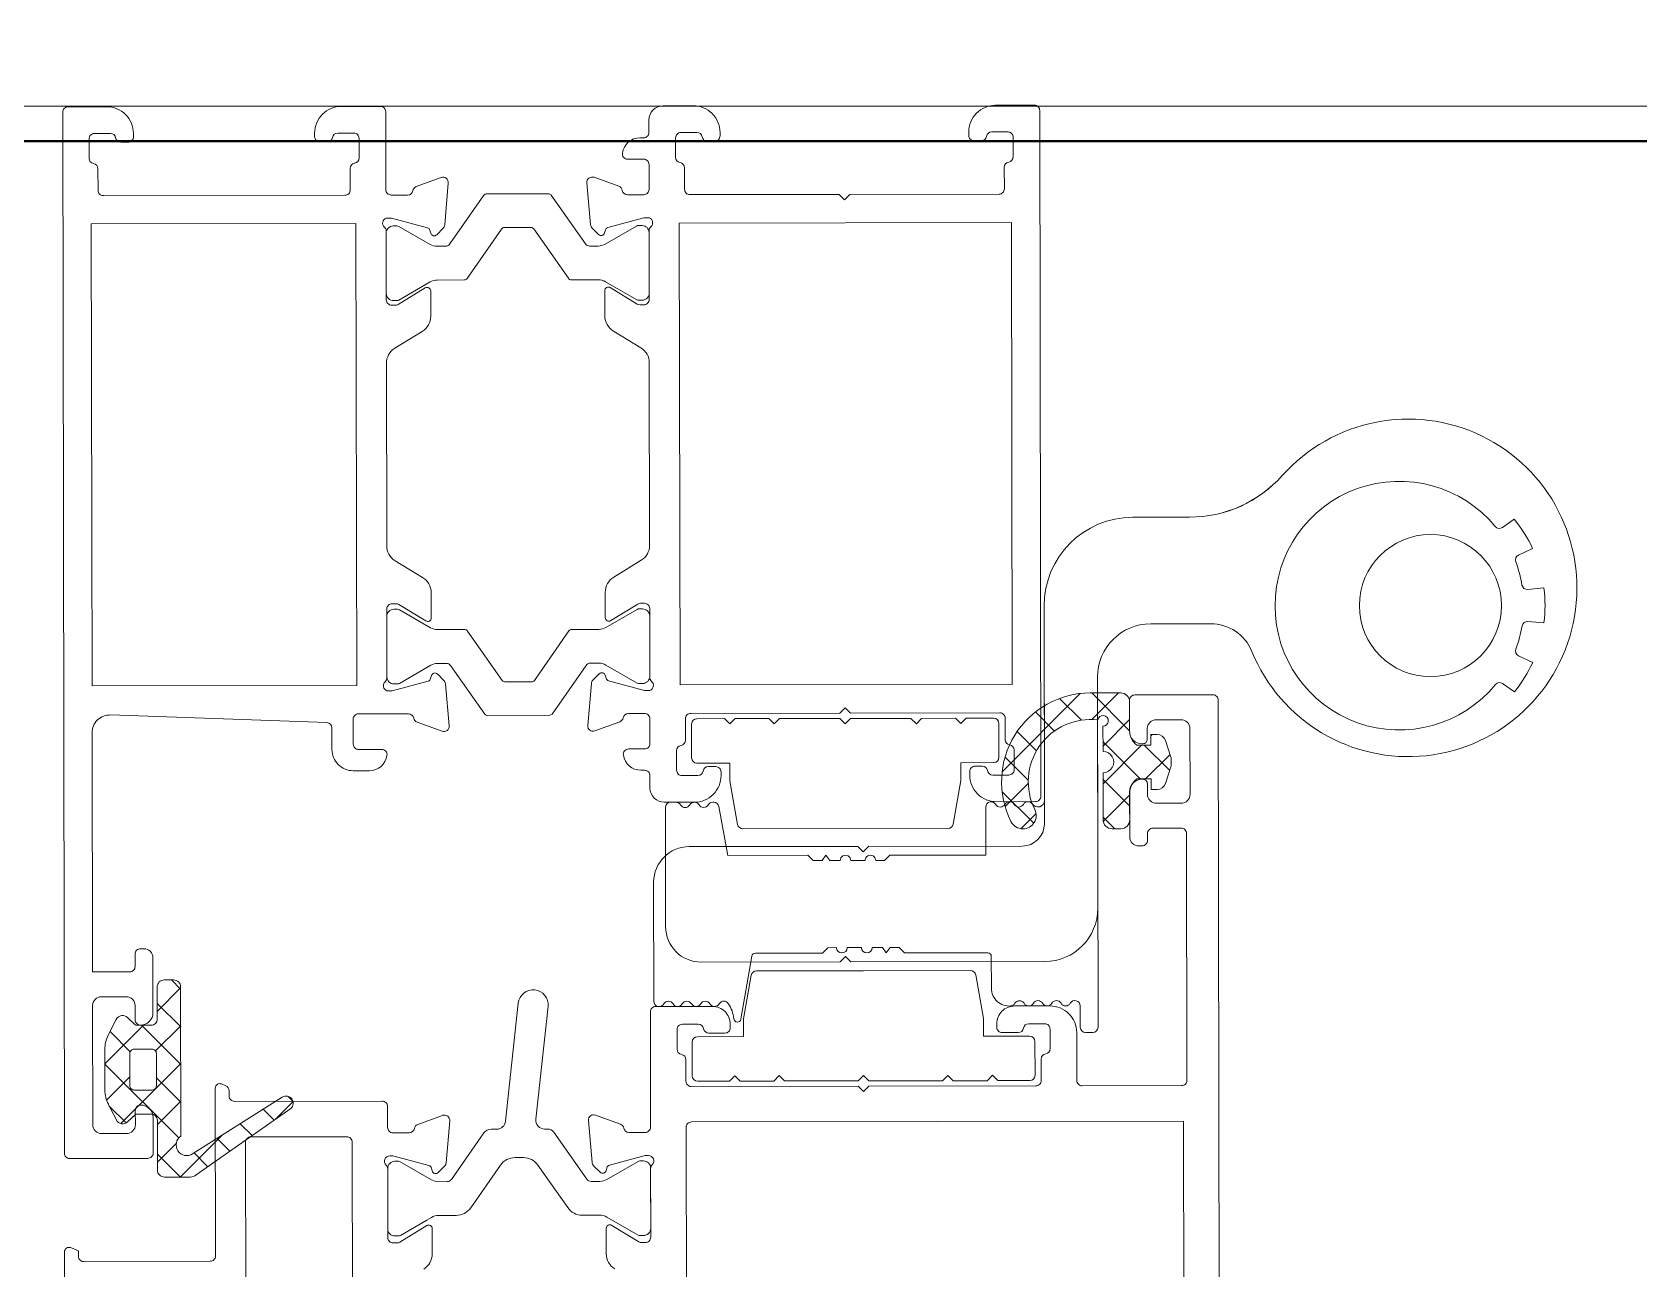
# Model space of a CAD drawing. Header units: centimetres. Extents: x 118932 to 154602, y -32682 to -23521.
# Drawn here: x 129460.48 to 129469.52, y -30922.82 to -30915.86 of the extents above; entities that cross this region are included whole.
import ezdxf

# ---------------------------------------------------------------- set-up
doc = ezdxf.new("R2010")
doc.units = ezdxf.units.CM
doc.header["$LTSCALE"] = 50
doc.header["$MEASUREMENT"] = 0
for name, color, linetype, lineweight, true_color in [('GEN_01_TA_Kolon', 7, 'Continuous', 35, 0xd05d28), ('GEN_02_TF_Pencere', 7, 'Continuous', 9, 0x6093ac), ('GEN_05_ML_Alçıpan_giydirme', 7, 'Continuous', 18, 0x7ebab5), ('GEN_05_ML_Mermer', 7, 'Continuous', 9, 0x9d8692)]:
    doc.layers.add(name, color=color, linetype=linetype, lineweight=lineweight, true_color=true_color)

# ---------------------------------------------------------------- blocks, each defined once
blk = doc.blocks.new('LEVEL -1_B BLOK_KOLON')
at = {"layer": 'GEN_01_TA_Kolon', "elevation": 0, "flags": 128}
for points in [[(55319.406, 6575.0434), (55319.406, 6605.0434), (55339.406, 6605.0434), (55339.406, 6575.0434)], [(55339.406, 6575.0434), (55339.406, 6605.0434), (55319.406, 6605.0434), (55319.406, 6575.0434)]]:
    blk.add_lwpolyline(points, close=True, dxfattribs=at)
blk = doc.blocks.new('PP_Level-1_Bblok_YeniDuvarlar')
at = {"layer": 'GEN_05_ML_Alçıpan_giydirme', "elevation": 0}
blk.add_lwpolyline([(2270.5342, -243.9227), (2277.3593, -243.9227)], dxfattribs=at)
blk = doc.blocks.new('P22_')
at = {"layer": 'GEN_02_TF_Pencere', "ltscale": 0.5, "extrusion": (0, 0, -1)}
for p, q in [((66294.5302, 6586.0234), (66294.3121, 6586.0231)), ((66296.0702, 6586.0258), (66295.8502, 6586.0255)), ((66296.101, 6585.5564), (66296.1003, 6585.9959)), ((66297.8321, 6586.0291), (66297.6621, 6586.0289)), ((66299.7521, 6586.0322), (66299.5321, 6586.0318)), ((66299.7882, 6582.1422), (66299.7822, 6586.0022)), ((66294.2822, 6585.993), (66294.2914, 6580.1335)), ((66294.2822, 6585.993), (66294.2822, 6585.993)), ((66297.5822, 6585.9487), (66297.5824, 6585.8787)), ((66294.4307, 6585.7333), (66294.4305, 6585.8433)), ((66294.4605, 6585.8733), (66294.5505, 6585.8735)), ((66294.6097, 6585.8235), (66294.6505, 6585.8236)), ((66294.6805, 6585.8537), (66294.6805, 6585.8737)), ((66295.7005, 6585.8753), (66295.7005, 6585.8553)), ((66295.7305, 6585.8253), (66295.7714, 6585.8254)), ((66295.8305, 6585.8755), (66295.9205, 6585.8756)), ((66295.9505, 6585.8457), (66295.9507, 6585.7357)), ((66297.5524, 6585.8487), (66297.5317, 6585.8487)), ((66297.7326, 6585.739), (66297.7324, 6585.849)), ((66297.7624, 6585.879), (66297.8524, 6585.8792)), ((66297.9116, 6585.8293), (66297.9524, 6585.8293)), ((66297.9824, 6585.8594), (66297.9824, 6585.8794)), ((66299.3824, 6585.8816), (66299.3824, 6585.8616)), ((66299.4124, 6585.8316), (66299.4533, 6585.8317)), ((66299.5124, 6585.8818), (66299.6024, 6585.8819)), ((66299.6324, 6585.852), (66299.6326, 6585.742)), ((66297.4626, 6585.7286), (66297.5526, 6585.7287)), ((66294.481, 6585.5533), (66294.4808, 6585.6742)), ((66295.9008, 6585.6764), (66295.901, 6585.5556)), ((66297.5826, 6585.6987), (66297.5829, 6585.5587)), ((66297.7829, 6585.5591), (66297.7827, 6585.6799)), ((66299.5827, 6585.6827), (66299.5829, 6585.5619)), ((66296.4125, 6585.6251), (66296.2726, 6585.5739)), ((66296.4324, 6585.3581), (66296.4527, 6585.5943)), ((66297.2329, 6585.5956), (66297.2539, 6585.3594)), ((66297.4131, 6585.5757), (66297.273, 6585.6264)), ((66295.871, 6585.5255), (66294.511, 6585.5234)), ((66296.2239, 6585.5266), (66296.131, 6585.5265)), ((66296.4623, 6585.2511), (66296.6535, 6585.5251)), ((66296.6699, 6585.5337), (66297.0159, 6585.5342)), ((66297.0323, 6585.5257), (66297.2244, 6585.2523)), ((66297.5529, 6585.5287), (66297.4619, 6585.5285)), ((66298.6529, 6585.5304), (66297.8129, 6585.5291)), ((66298.683, 6585.5005), (66298.6529, 6585.5304)), ((66298.7129, 6585.5305), (66298.683, 6585.5005)), ((66299.5529, 6585.5318), (66298.7129, 6585.5305)), ((66294.4432, 6585.3638), (66295.9332, 6585.3661)), ((66294.4473, 6582.7638), (66294.4432, 6585.3638)), ((66295.9332, 6585.3661), (66295.9373, 6582.7661)), ((66296.1031, 6585.3964), (66296.1331, 6585.3965)), ((66296.1331, 6585.3965), (66296.3353, 6585.3426)), ((66297.3511, 6585.3442), (66297.5531, 6585.3987)), ((66297.5531, 6585.3987), (66297.5831, 6585.3987)), ((66297.7532, 6585.369), (66299.6232, 6585.372)), ((66297.7573, 6582.769), (66297.7532, 6585.369)), ((66299.6232, 6585.372), (66299.6273, 6582.772)), ((66299.6232, 6585.372), (66299.6232, 6585.372)), ((66296.1038, 6584.9364), (66296.1032, 6585.3234)), ((66296.1038, 6584.9728), (66296.1032, 6585.3128)), ((66296.1432, 6585.3528), (66296.1638, 6585.3529)), ((66296.1738, 6585.3502), (66296.35, 6585.2489)), ((66296.3495, 6585.3285), (66296.3539, 6585.312)), ((66296.3874, 6585.3031), (66296.4238, 6585.3395)), ((66296.7527, 6585.3353), (66296.5585, 6585.057)), ((66296.9173, 6585.3441), (66296.7691, 6585.3438)), ((66297.1288, 6585.0579), (66296.9337, 6585.3356)), ((66297.2627, 6585.3408), (66297.2991, 6585.3045)), ((66297.3326, 6585.3135), (66297.337, 6585.3301)), ((66297.3367, 6585.2504), (66297.5125, 6585.3523)), ((66297.5225, 6585.355), (66297.5432, 6585.355)), ((66297.5832, 6585.3257), (66297.5838, 6584.9387)), ((66297.5832, 6585.3151), (66297.5838, 6584.9751)), ((66296.39, 6585.2382), (66296.4377, 6585.2383)), ((66296.4623, 6585.2511), (66296.4623, 6585.2511)), ((66297.249, 6585.2396), (66297.2967, 6585.2397)), ((66296.3233, 6585.0042), (66296.1711, 6584.9109)), ((66296.3503, 6585.0374), (66296.1745, 6584.9356)), ((66296.5422, 6585.0485), (66296.3903, 6585.0482)), ((66297.297, 6585.0497), (66297.1452, 6585.0494)), ((66297.5132, 6584.9377), (66297.3371, 6585.039)), ((66297.5167, 6584.913), (66297.3641, 6585.0058)), ((66296.1645, 6584.9329), (66296.1438, 6584.9328)), ((66296.354, 6584.8446), (66296.3538, 6584.9871)), ((66297.3338, 6584.9887), (66297.334, 6584.8461)), ((66297.5438, 6584.935), (66297.5232, 6584.935)), ((66296.1555, 6584.9065), (66296.1339, 6584.9065)), ((66297.5539, 6584.9087), (66297.5323, 6584.9087)), ((66296.1516, 6584.6645), (66296.3062, 6584.7592)), ((66297.382, 6584.7608), (66297.5369, 6584.6666)), ((66296.106, 6583.5535), (66296.1044, 6584.5794)), ((66297.5844, 6584.5817), (66297.586, 6583.5558)), ((66300.6259, 6583.7135), (66300.3057, 6583.713)), ((66300.3057, 6583.713), (66300.6259, 6583.7135)), ((66302.4531, 6583.7024), (66302.3867, 6583.6557)), ((66296.3084, 6583.3743), (66296.1535, 6583.4685)), ((66297.5388, 6583.4707), (66297.3842, 6583.376)), ((66302.4771, 6583.4998), (66302.5563, 6583.5369)), ((66296.3567, 6583.1465), (66296.3564, 6583.289)), ((66297.3364, 6583.2906), (66297.3367, 6583.148)), ((66302.6202, 6583.3148), (66302.5291, 6583.3067)), ((66296.1072, 6582.8094), (66296.1066, 6583.1964)), ((66296.1365, 6583.2265), (66296.1581, 6583.2265)), ((66296.1466, 6583.1951), (66296.1672, 6583.1951)), ((66296.1737, 6583.2221), (66296.3263, 6583.1293)), ((66296.1772, 6583.1925), (66296.3534, 6583.0912)), ((66297.3401, 6583.0927), (66297.5159, 6583.1946)), ((66297.3671, 6583.131), (66297.5193, 6583.2242)), ((66297.5259, 6583.1973), (66297.5466, 6583.1973)), ((66297.535, 6583.2287), (66297.5565, 6583.2287)), ((66297.5866, 6583.1987), (66297.5872, 6582.8117)), ((66299.8065, 6583.2122), (66299.8082, 6582.1187)), ((66299.8065, 6583.2122), (66299.8084, 6581.9872)), ((66296.1072, 6582.815), (66296.1066, 6583.155)), ((66297.5866, 6583.1574), (66297.5872, 6582.8174)), ((66300.4067, 6583.1132), (66300.7442, 6583.1137)), ((66300.4067, 6583.1132), (66300.7442, 6583.1137)), ((66302.5294, 6583.1264), (66302.6205, 6583.1186)), ((66296.3934, 6583.0805), (66296.5453, 6583.0807)), ((66296.5617, 6583.0722), (66296.7567, 6582.7946)), ((66296.9377, 6582.7949), (66297.1319, 6583.0731)), ((66297.1483, 6583.0817), (66297.3001, 6583.0819)), ((66302.5573, 6582.8963), (66302.4779, 6582.9331)), ((66296.3537, 6582.8797), (66296.1779, 6582.7778)), ((66296.4278, 6582.7943), (66296.3913, 6582.8307)), ((66296.4414, 6582.8906), (66296.3937, 6582.8905)), ((66296.6581, 6582.6044), (66296.466, 6582.8778)), ((66297.2281, 6582.879), (66297.0369, 6582.605)), ((66297.3004, 6582.8919), (66297.2527, 6582.8918)), ((66297.303, 6582.8321), (66297.2667, 6582.7956)), ((66297.5166, 6582.7799), (66297.3405, 6582.8813)), ((66295.9373, 6582.7661), (66294.4473, 6582.7638)), ((66294.4473, 6582.7638), (66294.4473, 6582.7638)), ((66296.3393, 6582.7909), (66296.1373, 6582.7365)), ((66296.1679, 6582.7751), (66296.1472, 6582.7751)), ((66296.3578, 6582.8216), (66296.3534, 6582.8051)), ((66296.4575, 6582.5396), (66296.4365, 6582.7757)), ((66296.7731, 6582.7861), (66296.9213, 6582.7863)), ((66297.258, 6582.777), (66297.2377, 6582.5408)), ((66297.3409, 6582.8067), (66297.3365, 6582.8232)), ((66297.5573, 6582.7387), (66297.3551, 6582.7925)), ((66297.5472, 6582.7773), (66297.5266, 6582.7773)), ((66297.5873, 6582.7387), (66297.5573, 6582.7387)), ((66299.6273, 6582.772), (66297.7573, 6582.769)), ((66300.1092, 6581.5126), (66300.1071, 6582.8127)), ((66300.1071, 6582.8127), (66300.1102, 6580.8426)), ((66302.3881, 6582.7769), (66302.4546, 6582.7305)), ((66296.1373, 6582.7365), (66296.1073, 6582.7364)), ((66300.2874, 6582.683), (66300.2877, 6582.508)), ((66300.7573, 6582.7137), (66300.3173, 6582.713)), ((66300.8004, 6574.4138), (66300.7874, 6582.6838)), ((66294.5513, 6582.6), (66295.7687, 6582.557)), ((66295.9178, 6582.4361), (66295.9176, 6582.5761)), ((66295.9475, 6582.6062), (66296.2285, 6582.6066)), ((66296.2773, 6582.5594), (66296.4174, 6582.5087)), ((66297.0206, 6582.5965), (66296.6745, 6582.5959)), ((66297.0369, 6582.605), (66297.0206, 6582.5965)), ((66297.0206, 6582.5965), (66297.0206, 6582.5965)), ((66297.2779, 6582.5101), (66297.4178, 6582.5612)), ((66297.4665, 6582.6086), (66297.5575, 6582.6087)), ((66297.5876, 6582.5787), (66297.5878, 6582.4387)), ((66297.7877, 6582.4582), (66297.7876, 6582.5791)), ((66297.8175, 6582.6091), (66298.6575, 6582.6104)), ((66297.8524, 6582.5791), (66298.0074, 6582.5794)), ((66298.0074, 6582.5794), (66298.0374, 6582.5494)), ((66298.0374, 6582.5494), (66298.0674, 6582.5795)), ((66298.0674, 6582.5795), (66298.2574, 6582.5798)), ((66298.2574, 6582.5798), (66298.2874, 6582.5498)), ((66298.2874, 6582.5498), (66298.3174, 6582.5799)), ((66298.3174, 6582.5799), (66298.6574, 6582.5804)), ((66298.6574, 6582.5804), (66298.6875, 6582.5504)), ((66298.6575, 6582.6104), (66298.6875, 6582.6405)), ((66298.6875, 6582.6405), (66298.7175, 6582.6105)), ((66298.6875, 6582.5504), (66298.7174, 6582.5805)), ((66298.7174, 6582.5805), (66299.0574, 6582.581)), ((66298.7175, 6582.6105), (66299.5575, 6582.6118)), ((66299.0574, 6582.581), (66299.0875, 6582.5511)), ((66299.0875, 6582.5511), (66299.1174, 6582.5811)), ((66299.1174, 6582.5811), (66299.3074, 6582.5814)), ((66299.3074, 6582.5814), (66299.3375, 6582.5515)), ((66299.3375, 6582.5515), (66299.3674, 6582.5815)), ((66299.3674, 6582.5815), (66299.5225, 6582.5818)), ((66299.5875, 6582.5819), (66299.5877, 6582.4611)), ((66300.4376, 6582.5732), (66300.5776, 6582.5735)), ((66294.4498, 6581.1538), (66294.4477, 6582.4999)), ((66295.7976, 6582.527), (66295.7978, 6582.4059)), ((66297.8227, 6582.3591), (66297.8224, 6582.5491)), ((66299.5525, 6582.5518), (66299.5528, 6582.3618)), ((66300.3877, 6582.4632), (66300.3876, 6582.5232)), ((66300.6276, 6582.5235), (66300.6282, 6582.1535)), ((66296.0778, 6582.4064), (66295.9478, 6582.4062)), ((66297.5578, 6582.4087), (66297.4678, 6582.4086)), ((66297.738, 6582.289), (66297.7378, 6582.399)), ((66299.6378, 6582.402), (66299.638, 6582.292)), ((66300.3578, 6582.4381), (66300.3628, 6582.4381)), ((66295.918, 6582.2861), (66296.0087, 6582.2863)), ((66297.5373, 6582.2887), (66297.558, 6582.2887)), ((66298.0378, 6582.3294), (66297.8528, 6582.3291)), ((66297.958, 6582.3093), (66297.9171, 6582.3093)), ((66298.0379, 6582.2294), (66298.0378, 6582.3294)), ((66299.5228, 6582.3318), (66299.3378, 6582.3315)), ((66299.3378, 6582.3315), (66299.338, 6582.2315)), ((66299.4588, 6582.3117), (66299.418, 6582.3116)), ((66297.5881, 6582.2587), (66297.5882, 6582.1887)), ((66297.8581, 6582.2592), (66297.7681, 6582.259)), ((66297.9881, 6582.2594), (66297.988, 6582.2794)), ((66298.0816, 6581.9843), (66298.0379, 6582.2294)), ((66299.338, 6582.2315), (66299.2951, 6581.9862)), ((66299.388, 6582.2816), (66299.3881, 6582.2616)), ((66299.6081, 6582.2619), (66299.5181, 6582.2618)), ((66300.3631, 6582.2381), (66300.3581, 6582.2381)), ((66300.3882, 6582.1532), (66300.3881, 6582.2132)), ((66297.6683, 6582.1089), (66297.8383, 6582.1091)), ((66297.7342, 6582.1089), (66297.705, 6582.1089)), ((66297.9469, 6582.1093), (66297.9421, 6582.1093)), ((66299.5383, 6582.1118), (66299.7583, 6582.1122)), ((66299.7882, 6582.1422), (66299.7882, 6582.1422)), ((66300.2882, 6582.168), (66300.2886, 6581.913)), ((66297.675, 6582.0788), (66297.6761, 6581.4088)), ((66298.0255, 6581.8094), (66297.9765, 6582.0845)), ((66299.4782, 6582.0817), (66299.4787, 6581.8117)), ((66300.5783, 6582.1035), (66300.4383, 6582.1032)), ((66299.2656, 6581.9613), (66298.1112, 6581.9595)), ((66300.3886, 6581.8932), (66300.3886, 6581.9332)), ((66300.4185, 6581.9632), (66300.5785, 6581.9635)), ((66300.6086, 6581.9335), (66300.6108, 6580.5435)), ((66298.7586, 6581.8605), (66297.8085, 6581.859)), ((66298.7886, 6581.8306), (66298.7586, 6581.8605)), ((66298.8186, 6581.8606), (66298.7886, 6581.8306)), ((66299.6836, 6581.862), (66298.8186, 6581.8606)), ((66300.3387, 6581.8631), (66300.3587, 6581.8631)), ((66298.4767, 6581.8101), (66298.0255, 6581.8094)), ((66298.5067, 6581.7801), (66298.4767, 6581.8101)), ((66298.5567, 6581.7802), (66298.5067, 6581.7801)), ((66298.5786, 6581.8102), (66298.5567, 6581.7802)), ((66298.6006, 6581.7803), (66298.5786, 6581.8102)), ((66298.6587, 6581.7804), (66298.6006, 6581.7803)), ((66298.7987, 6581.7806), (66298.7187, 6581.7805)), ((66298.9087, 6581.7808), (66298.8587, 6581.7807)), ((66298.9386, 6581.8108), (66298.9087, 6581.7808)), ((66299.4787, 6581.8117), (66298.9386, 6581.8108)), ((66297.6088, 6581.6587), (66297.6099, 6580.9887)), ((66294.6896, 6581.2542), (66294.6897, 6581.1842)), ((66294.7396, 6581.2843), (66294.7196, 6581.2842)), ((66294.7902, 6580.9243), (66294.7897, 6581.2343)), ((66297.8764, 6581.2091), (66298.6596, 6581.2103)), ((66298.0998, 6580.8877), (66298.1618, 6581.243)), ((66298.1815, 6581.2596), (66298.5585, 6581.2602)), ((66298.5585, 6581.2602), (66298.5885, 6581.2902)), ((66298.5885, 6581.2902), (66298.6385, 6581.2903)), ((66298.6596, 6581.2103), (66298.6895, 6581.2404)), ((66298.6895, 6581.2404), (66298.7196, 6581.2104)), ((66298.6985, 6581.2904), (66298.7785, 6581.2905)), ((66298.7196, 6581.2104), (66299.8096, 6581.2122)), ((66298.8385, 6581.2906), (66298.8965, 6581.2907)), ((66298.8965, 6581.2907), (66298.9185, 6581.2608)), ((66298.9185, 6581.2608), (66298.9404, 6581.2908)), ((66298.9404, 6581.2908), (66298.9904, 6581.2909)), ((66298.9904, 6581.2909), (66299.0205, 6581.2609)), ((66299.0205, 6581.2609), (66299.4895, 6581.2617)), ((66299.5096, 6581.2417), (66299.5098, 6581.0617)), ((66294.6598, 6581.1541), (66294.4498, 6581.1538)), ((66298.1151, 6580.8895), (66298.1579, 6581.1348)), ((66298.1874, 6581.1596), (66298.7897, 6581.1605)), ((66298.7897, 6581.1605), (66299.3919, 6581.1615)), ((66299.4215, 6581.1367), (66299.4651, 6580.8916)), ((66294.8141, 6580.8889), (66294.8139, 6581.0689)), ((66294.946, 6581.0633), (66294.8141, 6580.931)), ((66294.8538, 6581.109), (66294.9059, 6581.109)), ((66294.8937, 6581.109), (66294.946, 6581.0569)), ((66294.946, 6581.0691), (66294.9473, 6580.2298)), ((66294.946, 6581.0691), (66294.946, 6581.0691)), ((66294.4511, 6580.2938), (66294.4501, 6580.9638)), ((66294.5, 6581.0139), (66294.64, 6581.0141)), ((66294.6901, 6580.9642), (66294.6902, 6580.8842)), ((66294.814, 6580.9767), (66294.9463, 6580.8448)), ((66296.7749, 6580.3133), (66296.847, 6580.9784)), ((66297.0144, 6580.9602), (66296.9454, 6580.3245)), ((66297.9401, 6580.9593), (66297.6201, 6580.9588)), ((66299.8401, 6580.9623), (66299.6401, 6580.962)), ((66300.01, 6580.9625), (66300.0102, 6580.8425)), ((66294.7371, 6580.8538), (66294.5195, 6580.6355)), ((66294.5384, 6580.798), (66294.5835, 6580.8867)), ((66294.6467, 6580.8976), (66294.6891, 6580.8576)), ((66294.6992, 6580.8537), (66294.7792, 6580.8538)), ((66294.7249, 6580.8538), (66294.934, 6580.6452)), ((66294.9463, 6580.8512), (66294.8045, 6580.7088)), ((66297.5902, 6580.9287), (66297.5912, 6580.2802)), ((66297.7703, 6580.859), (66297.8603, 6580.8592)), ((66298.0403, 6580.8395), (66298.0403, 6580.8595)), ((66298.1152, 6580.7895), (66298.1151, 6580.8895)), ((66299.4651, 6580.8916), (66299.4653, 6580.7916)), ((66299.5403, 6580.8618), (66299.5403, 6580.8418)), ((66299.7203, 6580.8621), (66299.8103, 6580.8622)), ((66294.5485, 6580.8178), (66294.662, 6580.7046)), ((66297.7405, 6580.719), (66297.7403, 6580.829)), ((66297.8255, 6580.569), (66297.8253, 6580.759)), ((66297.8552, 6580.7891), (66298.1152, 6580.7895)), ((66297.9195, 6580.8093), (66298.0103, 6580.8094)), ((66299.4653, 6580.7916), (66299.7253, 6580.792)), ((66299.5703, 6580.8119), (66299.6612, 6580.812)), ((66299.7553, 6580.762), (66299.7556, 6580.572)), ((66299.8403, 6580.8323), (66299.8405, 6580.7223)), ((66299.9908, 6580.5425), (66299.9903, 6580.8125)), ((66300.0403, 6580.8125), (66300.0803, 6580.8126)), ((66294.5198, 6580.4884), (66294.5194, 6580.7184)), ((66294.6594, 6580.6937), (66294.6597, 6580.5137)), ((66294.7844, 6580.7188), (66294.6844, 6580.7187)), ((66294.8097, 6580.5139), (66294.8094, 6580.6939)), ((66297.7908, 6580.5391), (66297.7906, 6580.6599)), ((66299.7906, 6580.6631), (66299.7908, 6580.5422)), ((66294.5195, 6580.6348), (66294.9359, 6580.2198)), ((66294.9467, 6580.639), (66294.6089, 6580.3002)), ((66294.934, 6580.6452), (66294.9467, 6580.6326)), ((66298.0656, 6580.5694), (66298.0356, 6580.5393)), ((66298.0956, 6580.5394), (66298.0656, 6580.5694)), ((66298.3156, 6580.5698), (66298.2856, 6580.5397)), ((66298.3456, 6580.5398), (66298.3156, 6580.5698)), ((66298.7906, 6580.5705), (66298.7606, 6580.5405)), ((66298.8206, 6580.5406), (66298.7906, 6580.5705)), ((66299.2656, 6580.5713), (66299.2357, 6580.5412)), ((66299.2957, 6580.5413), (66299.2656, 6580.5713)), ((66299.5156, 6580.5717), (66299.4857, 6580.5416)), ((66299.5457, 6580.5417), (66299.5156, 6580.5717)), ((66294.6596, 6580.5636), (66294.529, 6580.4325)), ((66294.6848, 6580.4887), (66294.7848, 6580.4888)), ((66294.8097, 6580.5574), (66294.947, 6580.4205)), ((66294.8097, 6580.5139), (66294.8097, 6580.5139)), ((66295.1408, 6580.4999), (66295.1423, 6579.5549)), ((66295.2003, 6580.5127), (66295.1754, 6580.523)), ((66295.2189, 6580.455), (66295.2188, 6580.485)), ((66298.7608, 6580.5106), (66297.8208, 6580.5091)), ((66298.0356, 6580.5393), (66297.8556, 6580.539)), ((66298.2856, 6580.5397), (66298.0956, 6580.5394)), ((66298.7606, 6580.5405), (66298.3456, 6580.5398)), ((66298.7909, 6580.4806), (66298.7608, 6580.5106)), ((66298.8208, 6580.5107), (66298.7909, 6580.4806)), ((66299.2357, 6580.5412), (66298.8206, 6580.5406)), ((66299.7608, 6580.5122), (66298.8208, 6580.5107)), ((66299.4857, 6580.5416), (66299.2957, 6580.5413)), ((66299.7257, 6580.542), (66299.5457, 6580.5417)), ((66300.5808, 6580.5135), (66300.0208, 6580.5126)), ((66294.5844, 6580.3203), (66294.539, 6580.4089)), ((66294.5446, 6580.3981), (66294.6394, 6580.3036)), ((66294.947, 6580.4269), (66294.8151, 6580.2946)), ((66295.0136, 6580.1297), (66295.518, 6580.4485)), ((66296.0809, 6580.4264), (66295.2489, 6580.4251)), ((66295.579, 6580.4235), (66295.4808, 6580.325)), ((66295.5515, 6580.4533), (66295.5781, 6580.4268)), ((66296.1112, 6580.2779), (66296.111, 6580.3964)), ((66294.6899, 6580.3498), (66294.6476, 6580.3097)), ((66294.691, 6580.3742), (66294.6911, 6580.2942)), ((66294.78, 6580.3538), (66294.7, 6580.3537)), ((66294.7914, 6580.1343), (66294.7911, 6580.3343)), ((66294.8155, 6580.0389), (66294.815, 6580.3189)), ((66295.5657, 6580.3845), (66295.0327, 6580.011)), ((66295.2814, 6580.299), (66295.3484, 6580.2322)), ((66295.4114, 6580.3812), (66295.4731, 6580.3196)), ((66296.4208, 6580.3465), (66296.2809, 6580.2954)), ((66296.4407, 6580.0796), (66296.461, 6580.3158)), ((66297.2412, 6580.317), (66297.2623, 6580.0809)), ((66297.4214, 6580.2972), (66297.2813, 6580.3479)), ((66297.8211, 6580.3091), (66300.5911, 6580.3135)), ((66300.5911, 6580.3135), (66300.6005, 6574.3635)), ((66300.5911, 6580.3135), (66300.5911, 6580.3135)), ((66294.6412, 6580.2441), (66294.5012, 6580.2439)), ((66295.1779, 6580.2336), (66294.9441, 6579.9991)), ((66295.1513, 6580.2168), (66295.2236, 6580.1448)), ((66295.3413, 6580.2252), (66295.8813, 6580.2261)), ((66296.2322, 6580.248), (66296.1412, 6580.2479)), ((66296.4706, 6579.986), (66296.6529, 6580.2472)), ((66296.6938, 6580.2686), (66296.7253, 6580.2686)), ((66296.9952, 6580.2691), (66297.0134, 6580.2691)), ((66297.0462, 6580.2521), (66297.2322, 6579.9872)), ((66297.5612, 6580.2501), (66297.4702, 6580.25)), ((66297.8004, 6574.4391), (66297.7912, 6580.2791)), ((66294.8153, 6580.1282), (66294.9448, 6579.9991)), ((66294.9215, 6580.1888), (66294.8154, 6580.0824)), ((66295.0213, 6580.1346), (66295.0989, 6580.0573)), ((66295.3126, 6579.3552), (66295.3113, 6580.1952)), ((66295.9113, 6580.1961), (66295.9201, 6574.6361)), ((66296.1233, 6580.1179), (66296.1414, 6580.1179)), ((66296.1414, 6580.1179), (66296.3436, 6580.0641)), ((66297.3594, 6580.0657), (66297.5614, 6580.1201)), ((66297.5614, 6580.1201), (66297.5796, 6580.1202)), ((66294.3214, 6580.1036), (66294.7614, 6580.1043)), ((66296.1121, 6579.7077), (66296.1115, 6580.0477)), ((66296.1122, 6579.6579), (66296.1115, 6580.0449)), ((66296.1515, 6580.0877), (66296.1721, 6580.0878)), ((66296.1821, 6580.0851), (66296.3583, 6579.9838)), ((66296.3578, 6580.05), (66296.3622, 6580.0334)), ((66296.3957, 6580.0245), (66296.4321, 6580.061)), ((66296.7464, 6580.066), (66296.5789, 6579.8261)), ((66296.8747, 6580.1089), (66296.8282, 6580.1088)), ((66297.1249, 6579.8269), (66296.9567, 6580.0664)), ((66296.9567, 6580.0664), (66296.9567, 6580.0664)), ((66297.271, 6580.0623), (66297.3074, 6580.0259)), ((66297.3409, 6580.035), (66297.3453, 6580.0515)), ((66297.345, 6579.9853), (66297.5208, 6580.0872)), ((66297.5308, 6580.0899), (66297.5515, 6580.0899)), ((66297.5915, 6580.05), (66297.5921, 6579.71)), ((66297.5915, 6580.0472), (66297.5921, 6579.6602)), ((66295.0005, 6579.9992), (66294.8555, 6579.999)), ((66296.3983, 6579.9731), (66296.446, 6579.9732)), ((66297.2568, 6579.9745), (66297.305, 6579.9746)), ((66296.3326, 6579.7573), (66296.1828, 6579.6705)), ((66296.3586, 6579.7723), (66296.3326, 6579.7573)), ((66296.497, 6579.7833), (66296.3986, 6579.7831)), ((66297.3053, 6579.7846), (66297.2069, 6579.7844)), ((66297.5215, 6579.6726), (66297.3453, 6579.7739)), ((66296.1728, 6579.6678), (66296.1521, 6579.6677)), ((66296.3316, 6579.7256), (66296.1794, 6579.6324)), ((66296.3623, 6579.566), (66296.3621, 6579.7086)), ((66297.3421, 6579.7101), (66297.3423, 6579.5676)), ((66297.525, 6579.6345), (66297.3725, 6579.7273)), ((66297.5521, 6579.6699), (66297.5315, 6579.6699)), ((66294.2923, 6579.5785), (66294.3046, 6571.7336)), ((66294.2923, 6579.5785), (66294.2923, 6579.5785)), ((66294.3703, 6579.5837), (66294.3269, 6579.6017)), ((66294.3703, 6579.5537), (66294.3703, 6579.5837)), ((66296.1638, 6579.6279), (66296.1422, 6579.6279)), ((66297.5622, 6579.6301), (66297.5406, 6579.6301)), ((66295.1124, 6579.5248), (66294.4004, 6579.5237))]:
    blk.add_line(p, q, dxfattribs=at)
at = {"layer": 'GEN_02_TF_Pencere', "ltscale": 0.5}
for p, q in [((66300.0105, 6582.721), (66299.5705, 6582.2796)), ((66299.8937, 6582.6931), (66300.0166, 6582.5705)), ((66300.2379, 6582.7245), (66300.0666, 6582.7243)), ((66300.0666, 6582.7243), (66300.0666, 6582.7243)), ((66300.0748, 6582.7243), (66300.2882, 6582.5116)), ((66300.2258, 6582.7245), (66300.0759, 6582.5742)), ((66300.2882, 6582.51), (66300.2879, 6582.6746)), ((66299.7577, 6582.6168), (66299.865, 6582.5098)), ((66300.2881, 6582.5746), (66300.1383, 6582.4244)), ((66299.6552, 6582.5072), (66299.764, 6582.3987)), ((66300.1382, 6582.537), (66300.1384, 6582.3948)), ((66300.4421, 6582.4903), (66300.4082, 6582.4902)), ((66300.4082, 6582.4902), (66300.4083, 6582.4302)), ((66300.4158, 6582.4902), (66300.4083, 6582.4826)), ((66300.1383, 6582.4492), (66300.348, 6582.2401)), ((66300.3559, 6582.4301), (66300.1387, 6582.2122)), ((66300.4083, 6582.4302), (66300.3283, 6582.4301)), ((66300.3699, 6582.4302), (66300.5137, 6582.2868)), ((66300.5156, 6582.3779), (66300.3783, 6582.2402)), ((66300.5206, 6582.3629), (66300.4896, 6582.456)), ((66299.5871, 6582.3633), (66299.7175, 6582.2333)), ((66300.49, 6582.2147), (66300.5207, 6582.3079)), ((66300.5225, 6582.3154), (66300.5224, 6582.3554)), ((66299.7175, 6582.2147), (66299.5874, 6582.0842)), ((66300.1386, 6582.2748), (66300.139, 6582.0098)), ((66300.1386, 6582.2371), (66300.2889, 6582.0873)), ((66300.3286, 6582.2401), (66300.4086, 6582.2402)), ((66300.4086, 6582.2402), (66300.4087, 6582.1802)), ((66299.5706, 6582.1679), (66299.7485, 6581.9906)), ((66300.2888, 6582.1503), (66300.1398, 6582.0009)), ((66300.289, 6582.01), (66300.2888, 6582.16)), ((66300.4087, 6582.1802), (66300.4426, 6582.1803)), ((66299.7614, 6582.0462), (66299.6755, 6581.96)), ((66300.139, 6582.0249), (66300.2042, 6581.9599)), ((66300.1891, 6581.9599), (66300.2391, 6581.96))]:
    blk.add_line(p, q, dxfattribs=at)
at = {"layer": 'GEN_02_TF_Pencere', "ltscale": 0.5, "extrusion": (0, 0, -1)}
blk.add_circle((-66301.9816, 6583.2157), 0.4, dxfattribs=at)
for centre, radius, start, end in [((-66294.3122, 6585.9931), 0.03, 359.9097, 89.90978), ((-66294.5305, 6585.8734), 0.15, 89.9097, 179.90978), ((-66295.8505, 6585.8755), 0.15, 359.9097, 89.90978), ((-66296.0703, 6585.9958), 0.03, 89.9097, 179.90978), ((-66297.6622, 6585.9489), 0.08, 359.90806, 89.90971), ((-66297.8324, 6585.8791), 0.15, 89.9097, 179.90978), ((-66299.5324, 6585.8818), 0.15, 359.9097, 89.90978), ((-66299.7522, 6586.0022), 0.03, 89.9097, 179.90978), ((-66294.4605, 6585.8433), 0.03, 359.9097, 89.90978), ((-66294.5517, 6585.8449), 0.0286, 87.43925, 172.78769), ((-66294.6096, 6585.8535), 0.03, 269.90978, 350.31563), ((-66294.6505, 6585.8536), 0.03, 179.9097, 269.90978), ((-66295.7305, 6585.8553), 0.03, 269.9097, 359.90978), ((-66295.7713, 6585.8554), 0.03, 189.50385, 269.9097), ((-66295.83, 6585.8461), 0.0294, 8.50404, 90.92708), ((-66295.9205, 6585.8456), 0.03, 89.9097, 179.90978), ((-66297.5318, 6585.7487), 0.1, 8.12291, 89.90976), ((-66297.5524, 6585.8787), 0.03, 179.9097, 269.90978), ((-66297.7624, 6585.849), 0.03, 359.9097, 89.90978), ((-66297.8524, 6585.8492), 0.03, 89.90978, 170.31563), ((-66297.9115, 6585.8593), 0.03, 269.89829, 350.31566), ((-66297.9524, 6585.8593), 0.03, 179.9097, 269.90978), ((-66299.4124, 6585.8616), 0.03, 269.9097, 359.90978), ((-66299.4532, 6585.8617), 0.03, 189.50382, 269.92119), ((-66299.5124, 6585.8518), 0.03, 9.50385, 89.9097), ((-66299.6024, 6585.8519), 0.03, 89.9097, 179.90978), ((-66294.4601, 6585.7328), 0.0295, 278.59663, 0.81539), ((-66295.9211, 6585.7352), 0.0296, 179.16986, 261.0573), ((-66297.4625, 6585.7586), 0.03, 269.90975, 8.12292), ((-66297.5526, 6585.6987), 0.03, 89.9097, 179.90978), ((-66297.7626, 6585.739), 0.03, 279.50385, 359.9097), ((-66299.6026, 6585.7419), 0.03, 179.90978, 260.31563), ((-66294.4508, 6585.6741), 0.03, 99.50385, 179.9097), ((-66295.9308, 6585.6765), 0.03, 359.90967, 80.31552), ((-66297.7527, 6585.6798), 0.03, 99.50385, 179.9097), ((-66299.6127, 6585.6828), 0.03, 359.90978, 80.31563), ((-66294.511, 6585.5534), 0.03, 269.9097, 359.90978), ((-66295.871, 6585.5555), 0.03, 179.9097, 269.90978), ((-66296.131, 6585.5565), 0.03, 269.9097, 359.90978), ((-66296.2239, 6585.5566), 0.03, 190.43082, 269.90983), ((-66296.2829, 6585.5457), 0.03, 10.43083, 69.9098), ((-66296.4228, 6585.5969), 0.03, 69.9098, 184.90984), ((-66297.2628, 6585.5982), 0.03, 354.90965, 109.90968), ((-66297.4029, 6585.5475), 0.03, 109.90969, 169.38865), ((-66297.4618, 6585.5585), 0.03, 269.90965, 349.38867), ((-66297.5529, 6585.5587), 0.03, 179.9097, 269.90978), ((-66297.8129, 6585.5591), 0.03, 269.9097, 359.90978), ((-66299.5529, 6585.5618), 0.03, 179.9097, 269.90978), ((-66296.6699, 6585.5137), 0.02, 34.90965, 89.90956), ((-66297.016, 6585.5142), 0.02, 89.90993, 144.90983), ((-66296.1132, 6585.3681), 0.03, 311.72, 70.43855), ((-66297.5732, 6585.3704), 0.03, 109.38093, 228.09948), ((-66296.0732, 6585.3234), 0.03, 131.71995, 179.90969), ((-66296.1432, 6585.3128), 0.04, 359.9097, 89.90978), ((-66296.1639, 6585.3329), 0.02, 89.90984, 119.90973), ((-66296.3302, 6585.3233), 0.02, 104.90996, 164.90992), ((-66296.3732, 6585.3172), 0.02, 224.9097, 344.90965), ((-66296.4025, 6585.3607), 0.03, 184.90993, 224.90994), ((-66296.7691, 6585.3238), 0.02, 34.90965, 89.90956), ((-66296.9173, 6585.3241), 0.02, 89.90993, 144.90983), ((-66297.2838, 6585.3621), 0.03, 314.90954, 354.90955), ((-66297.3132, 6585.3187), 0.02, 194.90983, 314.90978), ((-66297.3563, 6585.3249), 0.02, 14.90956, 74.90952), ((-66297.5226, 6585.335), 0.02, 59.90975, 89.90964), ((-66297.5432, 6585.315), 0.04, 89.9097, 179.90978), ((-66297.6132, 6585.3258), 0.03, 359.90979, 48.09953), ((-66296.3899, 6585.3182), 0.08, 269.90971, 299.90959), ((-66296.4377, 6585.2683), 0.03, 214.90984, 269.90974), ((-66297.2489, 6585.2696), 0.03, 269.90974, 324.90964), ((-66297.2966, 6585.3197), 0.08, 239.90989, 269.90978), ((-66296.3338, 6584.9871), 0.02, 58.50972, 179.90971), ((-66296.3904, 6584.9682), 0.08, 59.90975, 89.90964), ((-66296.5421, 6585.0685), 0.02, 214.90993, 269.90983), ((-66297.1451, 6585.0694), 0.02, 269.90965, 324.90956), ((-66297.2972, 6584.9697), 0.08, 89.90984, 119.90973), ((-66297.3538, 6584.9887), 0.02, 359.90978, 121.30976), ((-66296.1438, 6584.9728), 0.04, 269.9097, 359.90978), ((-66296.1338, 6584.9365), 0.03, 269.9097, 359.90978), ((-66296.1554, 6584.9365), 0.03, 238.50968, 269.90966), ((-66296.1645, 6584.9529), 0.02, 239.90975, 269.90964), ((-66297.5232, 6584.955), 0.02, 269.90984, 299.90973), ((-66297.5323, 6584.9387), 0.03, 269.90982, 301.3098), ((-66297.5438, 6584.975), 0.04, 179.9097, 269.90978), ((-66297.5538, 6584.9387), 0.03, 179.9097, 269.90978), ((-66296.254, 6584.8444), 0.1, 179.90967, 238.50976), ((-66297.434, 6584.8463), 0.1, 301.30972, 359.90981), ((-66296.2044, 6584.5795), 0.1, 359.90972, 58.14948), ((-66297.4844, 6584.5815), 0.1, 121.67001, 179.90976), ((-66301.8564, 6583.3155), 0.95, 41.72006, 337.88543), ((-66300.6248, 6584.4136), 0.7, 221.72006, 269.90974), ((-66300.6275, 6584.4075), 0.694, 221.49586, 270.13394), ((-66301.8066, 6583.2154), 0.7, 219.37117, 140.44832), ((-66300.3065, 6583.213), 0.5, 359.90974, 89.90974), ((-66300.3065, 6583.213), 0.5, 359.90974, 89.90974), ((-66302.3694, 6583.6803), 0.03, 234.90974, 320.44832), ((-66301.8566, 6583.2155), 0.77, 140.77908, 155.33048), ((-66296.206, 6583.5536), 0.1, 301.67001, 359.90976), ((-66297.486, 6583.5556), 0.1, 179.90972, 238.14948), ((-66302.4898, 6583.4726), 0.03, 339.37117, 64.90974), ((-66301.8066, 6583.2154), 0.7, 159.37117, 170.44832), ((-66296.2564, 6583.2889), 0.1, 121.30972, 179.90981), ((-66297.4364, 6583.2907), 0.1, 359.90967, 58.50976), ((-66302.5265, 6583.3365), 0.03, 264.90974, 350.44832), ((-66301.8566, 6583.2155), 0.77, 172.59176, 187.22772), ((-66296.1366, 6583.1965), 0.03, 359.9097, 89.90978), ((-66296.1466, 6583.1551), 0.04, 359.9097, 89.90978), ((-66296.1581, 6583.1965), 0.03, 89.90982, 121.3098), ((-66296.1673, 6583.1751), 0.02, 89.90984, 119.90973), ((-66297.526, 6583.1773), 0.02, 59.90975, 89.90964), ((-66297.535, 6583.1987), 0.03, 58.50968, 89.90966), ((-66297.5466, 6583.1573), 0.04, 89.9097, 179.90978), ((-66297.5566, 6583.1987), 0.03, 89.9097, 179.90978), ((-66296.3367, 6583.1464), 0.02, 179.90978, 301.30976), ((-66297.3567, 6583.148), 0.02, 238.50972, 359.90971), ((-66300.4071, 6582.8132), 0.3, 359.90974, 89.90974), ((-66300.4071, 6582.8132), 0.3, 359.90974, 89.90974), ((-66300.7446, 6582.8637), 0.25, 89.90974, 157.88543), ((-66300.7446, 6582.8637), 0.25, 89.90974, 157.88543), ((-66301.8066, 6583.2154), 0.7, 189.37117, 200.44832), ((-66302.5268, 6583.0965), 0.03, 9.37117, 94.90974), ((-66296.3933, 6583.1605), 0.08, 269.90984, 299.90973), ((-66296.5453, 6583.0607), 0.02, 89.90993, 144.90983), ((-66297.1483, 6583.0617), 0.02, 34.90965, 89.90956), ((-66297.3, 6583.1619), 0.08, 239.90975, 269.90964), ((-66302.4906, 6582.9604), 0.03, 294.90974, 20.44832), ((-66296.3938, 6582.8105), 0.08, 59.90975, 89.90964), ((-66296.3772, 6582.8165), 0.02, 14.90983, 134.90978), ((-66296.4415, 6582.8606), 0.03, 89.90974, 144.90964), ((-66297.2527, 6582.8618), 0.03, 34.90984, 89.90974), ((-66297.3006, 6582.8119), 0.08, 89.90984, 119.90973), ((-66297.3172, 6582.818), 0.02, 44.9097, 164.90965), ((-66301.8566, 6583.2155), 0.77, 204.489, 219.0404), ((-66296.1173, 6582.7647), 0.03, 289.38093, 48.09948), ((-66296.0772, 6582.8094), 0.03, 179.90979, 228.09953), ((-66296.1472, 6582.8151), 0.04, 269.9097, 359.90978), ((-66296.1679, 6582.7951), 0.02, 239.90975, 269.90964), ((-66296.3341, 6582.8102), 0.02, 194.90956, 254.90952), ((-66296.4066, 6582.7731), 0.03, 134.90954, 174.90955), ((-66296.7731, 6582.8061), 0.02, 269.90993, 324.90983), ((-66296.9213, 6582.8063), 0.02, 214.90965, 269.90956), ((-66297.2879, 6582.7745), 0.03, 4.90993, 44.90994), ((-66297.3603, 6582.8119), 0.02, 284.90996, 344.90992), ((-66297.5266, 6582.7973), 0.02, 269.90984, 299.90973), ((-66297.5472, 6582.8173), 0.04, 179.9097, 269.90978), ((-66297.6172, 6582.8118), 0.03, 311.71995, 359.90969), ((-66297.5773, 6582.767), 0.03, 131.72, 250.43855), ((-66302.3709, 6582.7523), 0.03, 39.37117, 124.90974), ((-66300.3174, 6582.683), 0.03, 359.9097, 89.90978), ((-66300.7574, 6582.6837), 0.03, 89.9097, 179.90978), ((-66294.5477, 6582.5001), 0.1, 359.90974, 92.09556), ((-66295.9476, 6582.5762), 0.03, 359.9097, 89.90978), ((-66296.2286, 6582.5766), 0.03, 89.90965, 169.38867), ((-66296.2875, 6582.5877), 0.03, 289.90969, 349.38865), ((-66296.6745, 6582.6159), 0.02, 269.90993, 324.90983), ((-66297.4075, 6582.5894), 0.03, 190.43083, 249.9098), ((-66297.4665, 6582.5786), 0.03, 10.43082, 89.90983), ((-66297.5576, 6582.5787), 0.03, 89.9097, 179.90978), ((-66297.8176, 6582.5791), 0.03, 359.9097, 89.90978), ((-66297.8524, 6582.5491), 0.03, 359.90974, 89.90974), ((-66299.5225, 6582.5518), 0.03, 89.90974, 179.90974), ((-66299.5575, 6582.5818), 0.03, 89.9097, 179.90978), ((-66300.4376, 6582.5232), 0.05, 359.9097, 89.90978), ((-66300.5776, 6582.5235), 0.05, 89.9097, 179.90978), ((-66295.7676, 6582.527), 0.03, 92.09561, 179.90972), ((-66296.4276, 6582.5369), 0.03, 174.90965, 289.90968), ((-66297.2676, 6582.5382), 0.03, 249.9098, 4.90984), ((-66300.3577, 6582.5081), 0.07, 269.9097, 359.90978), ((-66295.9178, 6582.4061), 0.12, 269.9097, 359.90978), ((-66295.9478, 6582.4362), 0.03, 269.9097, 359.90978), ((-66296.0779, 6582.3764), 0.03, 89.90975, 188.12292), ((-66297.4679, 6582.3786), 0.03, 351.69657, 89.90973), ((-66297.5578, 6582.4387), 0.03, 179.9097, 269.90978), ((-66297.7678, 6582.399), 0.03, 359.90978, 80.31563), ((-66297.7577, 6582.4582), 0.03, 179.90978, 260.31563), ((-66299.6177, 6582.4611), 0.03, 279.50385, 359.9097), ((-66299.6078, 6582.4019), 0.03, 99.50385, 179.9097), ((-66300.3627, 6582.4631), 0.025, 179.9097, 269.90978), ((-66296.0086, 6582.3863), 0.1, 188.12291, 269.90976), ((-66297.5371, 6582.3887), 0.1, 269.90972, 351.69658), ((-66297.5581, 6582.2587), 0.03, 89.9097, 179.90978), ((-66297.768, 6582.289), 0.03, 269.9097, 359.90978), ((-66297.8527, 6582.3591), 0.03, 269.90974, 359.90974), ((-66297.9172, 6582.2793), 0.03, 9.50382, 89.92119), ((-66297.958, 6582.2793), 0.03, 89.9097, 179.90978), ((-66299.418, 6582.2816), 0.03, 359.9097, 89.90978), ((-66299.4589, 6582.2817), 0.03, 89.89829, 170.31566), ((-66299.518, 6582.2918), 0.03, 269.90978, 350.31563), ((-66299.5228, 6582.3618), 0.03, 179.90974, 269.90974), ((-66299.608, 6582.2919), 0.03, 179.9097, 269.90978), ((-66297.8381, 6582.2591), 0.15, 179.9097, 269.90978), ((-66297.858, 6582.2892), 0.03, 189.50385, 269.9097), ((-66299.5381, 6582.2618), 0.15, 269.9097, 359.90978), ((-66300.3582, 6582.1681), 0.07, 359.9097, 89.90978), ((-66300.3631, 6582.2131), 0.025, 89.9097, 179.90978), ((-66297.6682, 6582.1889), 0.08, 269.9097, 359.90978), ((-66297.705, 6582.0789), 0.03, 359.90974, 89.90974), ((-66297.7342, 6582.0789), 0.03, 89.90974, 149.90974), ((-66297.8382, 6582.0791), 0.03, 29.90974, 149.90974), ((-66297.9421, 6582.0792), 0.03, 29.90974, 89.90974), ((-66297.947, 6582.0793), 0.03, 89.90974, 169.90974), ((-66299.5082, 6582.0817), 0.03, 359.90974, 149.90974), ((-66299.6122, 6582.0819), 0.03, 29.90974, 149.90974), ((-66299.7161, 6582.082), 0.03, 29.90974, 146.6001), ((-66299.7716, 6582.1187), 0.0365, 179.90974, 326.6001), ((-66299.7582, 6582.1422), 0.03, 179.9097, 269.90978), ((-66300.4382, 6582.1532), 0.05, 269.9097, 359.90978), ((-66300.5782, 6582.1535), 0.05, 179.9097, 269.90978), ((-66297.7862, 6582.109), 0.03, 209.90974, 329.90974), ((-66297.8901, 6582.1092), 0.03, 209.90974, 329.90974), ((-66299.5602, 6582.1118), 0.03, 209.90974, 329.90974), ((-66299.6641, 6582.112), 0.03, 209.90974, 329.90974), ((-66298.1111, 6581.9895), 0.03, 269.90974, 349.90974), ((-66299.2656, 6581.9913), 0.03, 189.90974, 269.90974), ((-66299.6834, 6581.987), 0.125, 179.90974, 269.90974), ((-66300.4186, 6581.9332), 0.03, 359.9097, 89.90978), ((-66300.5786, 6581.9335), 0.03, 89.9097, 179.90978), ((-66297.8088, 6581.659), 0.2, 359.90974, 89.90974), ((-66300.3386, 6581.9131), 0.05, 269.9097, 359.90978), ((-66300.3586, 6581.8931), 0.03, 179.9097, 269.90978), ((-66298.6887, 6581.7804), 0.03, 359.90974, 179.90974), ((-66298.8287, 6581.7806), 0.03, 359.90974, 179.90974), ((-66299.8091, 6581.5122), 0.3, 179.90974, 269.90974), ((-66297.8761, 6581.4091), 0.2, 269.90974, 359.90974), ((-66294.7196, 6581.2542), 0.03, 359.9097, 89.90978), ((-66294.7397, 6581.2343), 0.05, 89.9097, 179.90978), ((-66298.1815, 6581.2396), 0.02, 9.90974, 89.90974), ((-66298.6685, 6581.2904), 0.03, 179.90974, 359.90974), ((-66298.8085, 6581.2906), 0.03, 179.90974, 359.90974), ((-66299.4896, 6581.2417), 0.02, 89.90974, 179.90974), ((-66294.6597, 6581.1841), 0.03, 179.9097, 269.90978), ((-66298.1875, 6581.1296), 0.03, 9.90974, 89.90974), ((-66299.3919, 6581.1315), 0.03, 89.90974, 169.90974), ((-66294.8539, 6581.069), 0.04, 359.9097, 89.90978), ((-66294.906, 6581.069), 0.04, 89.9097, 179.90978), ((-66296.9307, 6580.9689), 0.0842, 6.45629, 185.90977), ((-66299.6099, 6581.0618), 0.1, 264.62949, 359.90974), ((-66294.5001, 6580.9639), 0.05, 359.9097, 89.90978), ((-66294.6401, 6580.9641), 0.05, 89.9097, 179.90978), ((-66297.6202, 6580.9288), 0.03, 359.9097, 89.90978), ((-66297.6399, 6580.9887), 0.03, 209.90974, 359.90974), ((-66297.6919, 6580.9588), 0.03, 29.90974, 149.90974), ((-66297.7438, 6580.9889), 0.03, 209.90974, 329.90974), ((-66297.7958, 6580.959), 0.03, 29.90974, 149.90974), ((-66297.8477, 6580.9891), 0.03, 209.90974, 329.90974), ((-66297.8997, 6580.9591), 0.03, 29.90974, 149.90974), ((-66297.9517, 6580.9892), 0.03, 209.90974, 329.90974), ((-66297.9403, 6580.8593), 0.1, 89.90811, 179.90976), ((-66298.0037, 6580.9593), 0.03, 29.90974, 149.90974), ((-66297.8794, 6580.8722), 0.1817, 145.8038, 174.03032), ((-66299.6403, 6580.862), 0.1, 359.9097, 89.90978), ((-66299.6164, 6580.9921), 0.03, 210.23781, 264.62948), ((-66299.6682, 6580.9619), 0.03, 30.23781, 149.90974), ((-66299.7202, 6580.992), 0.03, 209.90974, 329.90974), ((-66299.7722, 6580.9621), 0.03, 29.90974, 149.90974), ((-66299.8241, 6580.9922), 0.03, 209.90974, 329.90974), ((-66299.8403, 6580.8123), 0.15, 89.9097, 179.90978), ((-66299.8761, 6580.9622), 0.03, 29.90974, 149.90974), ((-66299.928, 6580.9923), 0.03, 209.90974, 329.90974), ((-66299.98, 6580.9624), 0.03, 29.90974, 179.90974), ((-66294.6192, 6580.8686), 0.04, 26.95346, 133.52276), ((-66294.6992, 6580.8687), 0.015, 269.9097, 312.07895), ((-66294.7202, 6580.8842), 0.03, 269.9097, 359.90978), ((-66294.7202, 6580.9242), 0.07, 179.9097, 269.90978), ((-66294.7791, 6580.8888), 0.035, 179.9097, 269.90978), ((-66297.7703, 6580.829), 0.03, 359.9097, 89.90978), ((-66297.8603, 6580.8292), 0.03, 89.90978, 170.31563), ((-66298.0103, 6580.8394), 0.03, 179.9097, 269.90978), ((-66298.0801, 6580.8912), 0.02, 189.90974, 359.90974), ((-66299.5703, 6580.8419), 0.03, 269.9097, 359.90978), ((-66299.7203, 6580.8321), 0.03, 9.50385, 89.9097), ((-66299.8103, 6580.8322), 0.03, 89.9097, 179.90978), ((-66300.0402, 6580.8425), 0.03, 269.90974, 359.90974), ((-66300.0802, 6580.8426), 0.03, 179.90974, 269.90974), ((-66294.6944, 6580.7187), 0.175, 359.90975, 26.95341), ((-66297.8553, 6580.7591), 0.03, 359.90974, 89.90974), ((-66297.9195, 6580.8393), 0.03, 269.89829, 350.31566), ((-66299.6611, 6580.842), 0.03, 189.50382, 269.92119), ((-66299.7253, 6580.762), 0.03, 89.90974, 179.90974), ((-66294.6844, 6580.6937), 0.025, 359.9097, 89.90978), ((-66294.7844, 6580.6938), 0.025, 89.9097, 179.90978), ((-66297.7705, 6580.719), 0.03, 279.50385, 359.9097), ((-66297.7606, 6580.6599), 0.03, 99.50385, 179.9097), ((-66299.8206, 6580.6631), 0.03, 359.90978, 80.31563), ((-66299.8105, 6580.7222), 0.03, 179.90978, 260.31563), ((-66297.8556, 6580.569), 0.03, 269.90974, 359.90974), ((-66299.7256, 6580.572), 0.03, 179.90974, 269.90974), ((-66294.6948, 6580.4887), 0.175, 332.86607, 359.90973), ((-66294.6847, 6580.5137), 0.025, 269.9097, 359.90978), ((-66294.7847, 6580.5138), 0.025, 179.9097, 269.90978), ((-66295.1658, 6580.4999), 0.025, 359.90976, 112.52967), ((-66295.1888, 6580.485), 0.03, 112.52962, 179.90983), ((-66297.8208, 6580.5391), 0.03, 269.9097, 359.90978), ((-66299.7608, 6580.5422), 0.03, 179.9097, 269.90978), ((-66300.0208, 6580.5426), 0.03, 269.9097, 359.90978), ((-66300.5808, 6580.5435), 0.03, 179.9097, 269.90978), ((-66294.721, 6580.3742), 0.03, 359.9097, 89.90978), ((-66294.7211, 6580.3342), 0.07, 89.9097, 179.90978), ((-66295.2489, 6580.4551), 0.03, 269.9097, 359.90978), ((-66295.5399, 6580.415), 0.04, 56.90547, 229.87494), ((-66296.081, 6580.3964), 0.03, 89.9097, 179.90978), ((-66294.62, 6580.3386), 0.04, 226.29672, 332.86602), ((-66294.7, 6580.3387), 0.015, 47.74053, 89.90978), ((-66294.78, 6580.3188), 0.035, 89.9097, 179.90978), ((-66296.4311, 6580.3184), 0.03, 69.90467, 184.90154), ((-66296.7252, 6580.3186), 0.05, 186.18295, 269.90976), ((-66296.9952, 6580.3191), 0.05, 269.90978, 6.19333), ((-66297.2711, 6580.3197), 0.03, 354.91794, 109.91481), ((-66297.4112, 6580.269), 0.03, 109.89968, 169.41311), ((-66297.8212, 6580.2791), 0.03, 359.9097, 89.90978), ((-66294.5011, 6580.2939), 0.05, 269.9097, 359.90978), ((-66294.6411, 6580.2941), 0.05, 179.9097, 269.90978), ((-66294.9808, 6580.18), 0.06, 236.90551, 56.05531), ((-66295.3413, 6580.1952), 0.03, 359.9097, 89.90978), ((-66295.8813, 6580.1961), 0.03, 89.9097, 179.90978), ((-66296.1412, 6580.2779), 0.03, 269.9097, 359.90978), ((-66296.2322, 6580.278), 0.03, 190.43082, 269.90964), ((-66296.2912, 6580.2672), 0.03, 10.40637, 69.9198), ((-66296.6939, 6580.2186), 0.05, 34.90976, 89.90967), ((-66297.0134, 6580.2291), 0.04, 89.90972, 144.90962), ((-66297.4702, 6580.28), 0.03, 269.90985, 349.38866), ((-66297.5612, 6580.2801), 0.03, 179.9097, 269.90978), ((-66294.3214, 6580.1336), 0.03, 269.9097, 359.90978), ((-66294.7614, 6580.1343), 0.03, 179.9097, 269.90978), ((-66296.1233, 6580.0879), 0.03, 314.12985, 89.90973), ((-66297.5796, 6580.0902), 0.03, 89.90976, 225.68964), ((-66294.8555, 6580.039), 0.04, 269.9097, 359.90978), ((-66296.0815, 6580.0448), 0.03, 134.13013, 179.90951), ((-66296.1515, 6580.0477), 0.04, 359.9097, 89.90978), ((-66296.1721, 6580.0678), 0.02, 89.90984, 119.90973), ((-66296.3385, 6580.0447), 0.02, 104.89518, 164.91053), ((-66296.3815, 6580.0386), 0.02, 224.9097, 344.92443), ((-66296.4108, 6580.0821), 0.03, 184.91564, 224.91654), ((-66296.8284, 6580.0088), 0.1, 34.90976, 89.90967), ((-66296.8748, 6580.0089), 0.1, 89.90981, 144.90972), ((-66297.2921, 6580.0835), 0.03, 314.90295, 354.90384), ((-66297.3216, 6580.0401), 0.02, 194.89505, 314.90979), ((-66297.3646, 6580.0464), 0.02, 14.90895, 74.92431), ((-66297.5309, 6580.0699), 0.02, 59.90975, 89.90964), ((-66297.5515, 6580.0499), 0.04, 89.9097, 179.90978), ((-66297.6215, 6580.0472), 0.03, 359.90998, 45.68935), ((-66295.0005, 6580.0492), 0.05, 229.87488, 269.90978), ((-66296.3982, 6580.0531), 0.08, 269.90984, 299.90973), ((-66296.446, 6580.0032), 0.03, 214.90974, 269.90965), ((-66297.2568, 6580.0045), 0.03, 269.90984, 324.90974), ((-66297.3049, 6580.0546), 0.08, 239.90975, 269.90964), ((-66296.3987, 6579.7031), 0.08, 59.90975, 89.90964), ((-66296.4969, 6579.8833), 0.1, 214.90976, 269.90967), ((-66297.2067, 6579.8844), 0.1, 269.90981, 324.90972), ((-66297.3055, 6579.7046), 0.08, 89.90984, 119.90973), ((-66296.1521, 6579.7077), 0.04, 269.9097, 359.90978), ((-66296.1727, 6579.6878), 0.02, 239.90975, 269.90964), ((-66296.3421, 6579.7086), 0.02, 58.51236, 179.90979), ((-66297.3621, 6579.7102), 0.02, 359.9097, 121.30712), ((-66297.5315, 6579.6899), 0.02, 269.90984, 299.90973), ((-66297.5521, 6579.7099), 0.04, 179.9097, 269.90978), ((-66294.3173, 6579.5786), 0.025, 359.90976, 112.52967), ((-66296.1422, 6579.6579), 0.03, 269.9097, 359.90978), ((-66296.1637, 6579.6579), 0.03, 238.50174, 269.89924), ((-66297.5406, 6579.6601), 0.03, 269.92024, 301.31775), ((-66297.5621, 6579.6601), 0.03, 179.9097, 269.90978), ((-66294.4003, 6579.5537), 0.03, 269.9097, 359.90978), ((-66295.1123, 6579.5548), 0.03, 179.9097, 269.90978), ((-66296.2623, 6579.5659), 0.1, 179.91142, 238.50979), ((-66297.4423, 6579.5677), 0.1, 301.30969, 359.90806)]:
    blk.add_arc(centre, radius, start, end, dxfattribs=at)
at = {"layer": 'GEN_02_TF_Pencere', "ltscale": 0.5}
for centre, radius, start, end in [((66300.0674, 6582.2243), 0.5, 90.09024, 206.58053), ((66300.238, 6582.6745), 0.05, 0.09022, 90.0903), ((66300.0674, 6582.2243), 0.35, 83.25701, 206.58047), ((66300.1381, 6582.567), 0.03, 270.09022, 170.80066), ((66300.3882, 6582.5102), 0.1, 180.09026, 233.22036), ((66300.4422, 6582.4403), 0.05, 18.38013, 90.09027), ((66300.1385, 6582.3348), 0.06, 270.09026, 90.09026), ((66300.4245, 6582.3353), 0.1, 11.62725, 16.03574), ((66300.4245, 6582.3353), 0.1, 344.14478, 348.55326), ((66300.3888, 6582.1602), 0.1, 126.96015, 180.09026), ((66300.4425, 6582.2303), 0.05, 270.09025, 341.80039), ((66299.6873, 6582.0341), 0.075, 270.09026, 26.58055), ((66299.6873, 6582.0341), 0.075, 206.58049, 270.09028), ((66300.189, 6582.0099), 0.05, 180.09022, 270.0903), ((66300.239, 6582.01), 0.05, 270.09022, 0.0903)]:
    blk.add_arc(centre, radius, start, end, dxfattribs=at)
at = {"layer": 'GEN_05_ML_Mermer'}
blk.add_lwpolyline([(66285.9533, 6586.0268), (66285.9533, 6473.0268), (66307.9533, 6473.0268), (66307.9533, 6586.0268)], close=True, dxfattribs=at)
blk = doc.blocks.new('DOGRAMA LEVEL -1 B BLOK')
blk.add_blockref('P22_', (-65506.0045, -6634.335, 0))

msp = doc.modelspace()

# ---------------------------------------------------------------- block references
for name, p in [('LEVEL -1_B BLOK_KOLON', (74132.9158, -37491.516)), ('PP_Level-1_Bblok_YeniDuvarlar', (127196.7807, -30672.5498, 0)), ('DOGRAMA LEVEL -1 B BLOK', (128672.3728, -30867.9669))]:
    msp.add_blockref(name, p)

doc.saveas('drawing.dxf')
